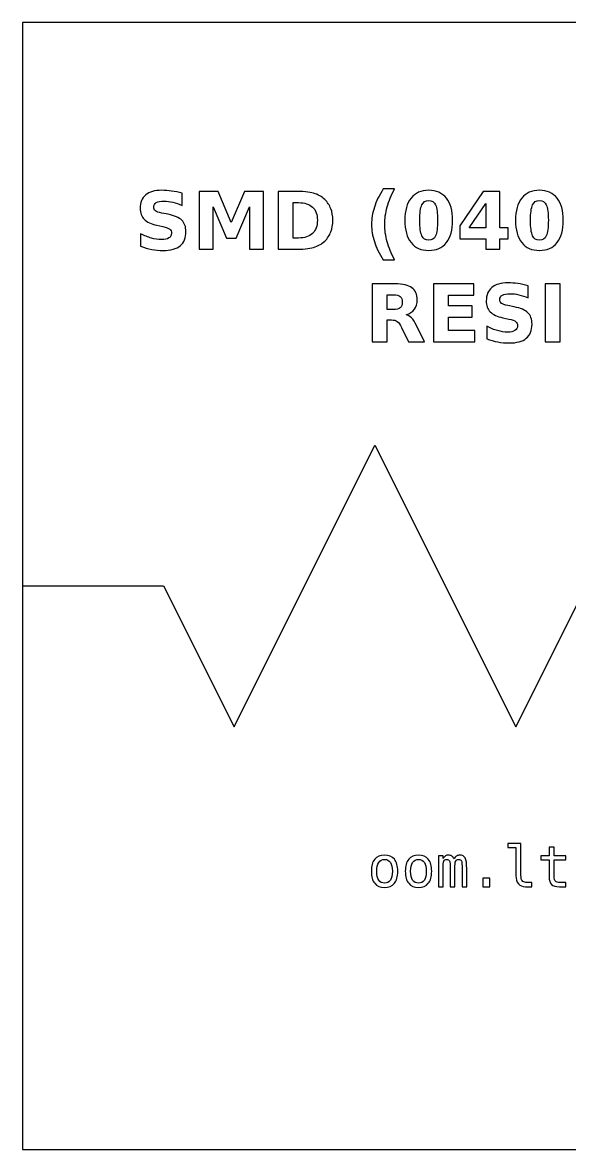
# Model space of a CAD drawing. Extents: x -115 to -95, y -158.5 to -138.5.
# Drawn here: x -115 to -105.3, y -158.5 to -138.5 of the extents above; entities that cross this region are included whole.
import ezdxf

# ---------------------------------------------------------------- set-up
doc = ezdxf.new("R2010")
doc.units = 0
doc.header["$MEASUREMENT"] = 0
doc.layers.add('LAYER_1', color=7, linetype='CONTINUOUS')

msp = doc.modelspace()

# ---------------------------------------------------------------- linework, layer by layer
at = {"layer": 'LAYER_1', "color": 7}
msp.add_lwpolyline([(-115, -158.5), (-95, -158.5), (-95, -138.5), (-115, -138.5), (-115, -158.5)], close=True, dxfattribs=at)
at = {"layer": 'LAYER_1'}
for points, knots in [([(-112.1704, -141.5284), (-112.1704, -141.5284), (-112.1704, -141.7459), (-112.1704, -141.7459), (-112.1704, -141.7459), (-112.2269, -141.7207), (-112.2821, -141.7017), (-112.3357, -141.6888), (-112.3357, -141.6888), (-112.3896, -141.6758), (-112.4404, -141.6695), (-112.4881, -141.6695), (-112.4881, -141.6695), (-112.5514, -141.6695), (-112.5984, -141.6782), (-112.6288, -141.6956), (-112.6288, -141.6956), (-112.6591, -141.7132), (-112.6742, -141.7403), (-112.6742, -141.777), (-112.6742, -141.777), (-112.6742, -141.8045), (-112.6641, -141.8261), (-112.6436, -141.8414), (-112.6436, -141.8414), (-112.6231, -141.8567), (-112.586, -141.8701), (-112.5321, -141.8811), (-112.5321, -141.8811), (-112.5321, -141.8811), (-112.4192, -141.9037), (-112.4192, -141.9037), (-112.4192, -141.9037), (-112.3047, -141.9268), (-112.2236, -141.9616), (-112.1754, -142.0086), (-112.1754, -142.0086), (-112.1271, -142.0554), (-112.1029, -142.122), (-112.1029, -142.2083), (-112.1029, -142.2083), (-112.1029, -142.3219), (-112.1365, -142.4063), (-112.2038, -142.4616), (-112.2038, -142.4616), (-112.2711, -142.5168), (-112.3738, -142.5446), (-112.5121, -142.5446), (-112.5121, -142.5446), (-112.5775, -142.5446), (-112.6429, -142.5385), (-112.7085, -142.526), (-112.7085, -142.526), (-112.7741, -142.5135), (-112.84, -142.4952), (-112.9056, -142.471), (-112.9056, -142.471), (-112.9056, -142.471), (-112.9056, -142.2471), (-112.9056, -142.2471), (-112.9056, -142.2471), (-112.84, -142.2819), (-112.7765, -142.3082), (-112.7151, -142.3259), (-112.7151, -142.3259), (-112.6537, -142.3435), (-112.5947, -142.3524), (-112.5378, -142.3524), (-112.5378, -142.3524), (-112.4799, -142.3524), (-112.4355, -142.3428), (-112.4047, -142.3235), (-112.4047, -142.3235), (-112.3738, -142.3042), (-112.3586, -142.2767), (-112.3586, -142.2407), (-112.3586, -142.2407), (-112.3586, -142.2087), (-112.3689, -142.1838), (-112.3898, -142.1664), (-112.3898, -142.1664), (-112.4108, -142.149), (-112.4524, -142.1333), (-112.515, -142.1196), (-112.515, -142.1196), (-112.515, -142.1196), (-112.6177, -142.0968), (-112.6177, -142.0968), (-112.6177, -142.0968), (-112.7205, -142.0747), (-112.7958, -142.0397), (-112.8433, -141.9914), (-112.8433, -141.9914), (-112.8908, -141.9432), (-112.9145, -141.8781), (-112.9145, -141.7965), (-112.9145, -141.7965), (-112.9145, -141.6939), (-112.8814, -141.6151), (-112.8153, -141.5601), (-112.8153, -141.5601), (-112.7492, -141.5048), (-112.6542, -141.4773), (-112.53, -141.4773), (-112.53, -141.4773), (-112.4736, -141.4773), (-112.4155, -141.4816), (-112.3557, -141.49), (-112.3557, -141.49), (-112.296, -141.4985), (-112.2342, -141.5112), (-112.1704, -141.5284)], [0, 0, 0, 0, 0.0357143, 0.0357143, 0.0357143, 0.0357143, 0.0714286, 0.0714286, 0.0714286, 0.0714286, 0.1071429, 0.1071429, 0.1071429, 0.1071429, 0.1428571, 0.1428571, 0.1428571, 0.1428571, 0.1785714, 0.1785714, 0.1785714, 0.1785714, 0.2142857, 0.2142857, 0.2142857, 0.2142857, 0.25, 0.25, 0.25, 0.25, 0.2857143, 0.2857143, 0.2857143, 0.2857143, 0.3214286, 0.3214286, 0.3214286, 0.3214286, 0.3571429, 0.3571429, 0.3571429, 0.3571429, 0.3928571, 0.3928571, 0.3928571, 0.3928571, 0.4285714, 0.4285714, 0.4285714, 0.4285714, 0.4642857, 0.4642857, 0.4642857, 0.4642857, 0.5, 0.5, 0.5, 0.5, 0.5357143, 0.5357143, 0.5357143, 0.5357143, 0.5714286, 0.5714286, 0.5714286, 0.5714286, 0.6071429, 0.6071429, 0.6071429, 0.6071429, 0.6428571, 0.6428571, 0.6428571, 0.6428571, 0.6785714, 0.6785714, 0.6785714, 0.6785714, 0.7142857, 0.7142857, 0.7142857, 0.7142857, 0.75, 0.75, 0.75, 0.75, 0.7857143, 0.7857143, 0.7857143, 0.7857143, 0.8214286, 0.8214286, 0.8214286, 0.8214286, 0.8571429, 0.8571429, 0.8571429, 0.8571429, 0.8928571, 0.8928571, 0.8928571, 0.8928571, 0.9285714, 0.9285714, 0.9285714, 0.9285714, 0.9642857, 0.9642857, 0.9642857, 0.9642857, 1, 1, 1, 1]), ([(-111.8701, -141.4959), (-111.8701, -141.4959), (-111.5326, -141.4959), (-111.5326, -141.4959), (-111.5326, -141.4959), (-111.5326, -141.4959), (-111.2981, -142.0465), (-111.2981, -142.0465), (-111.2981, -142.0465), (-111.2981, -142.0465), (-111.0625, -141.4959), (-111.0625, -141.4959), (-111.0625, -141.4959), (-111.0625, -141.4959), (-110.7257, -141.4959), (-110.7257, -141.4959), (-110.7257, -141.4959), (-110.7257, -141.4959), (-110.7257, -142.5246), (-110.7257, -142.5246), (-110.7257, -142.5246), (-110.7257, -142.5246), (-110.9764, -142.5246), (-110.9764, -142.5246), (-110.9764, -142.5246), (-110.9764, -142.5246), (-110.9764, -141.7722), (-110.9764, -141.7722), (-110.9764, -141.7722), (-110.9764, -141.7722), (-111.2135, -142.3268), (-111.2135, -142.3268), (-111.2135, -142.3268), (-111.2135, -142.3268), (-111.3816, -142.3268), (-111.3816, -142.3268), (-111.3816, -142.3268), (-111.3816, -142.3268), (-111.6187, -141.7722), (-111.6187, -141.7722), (-111.6187, -141.7722), (-111.6187, -141.7722), (-111.6187, -142.5246), (-111.6187, -142.5246), (-111.6187, -142.5246), (-111.6187, -142.5246), (-111.8701, -142.5246), (-111.8701, -142.5246), (-111.8701, -142.5246), (-111.8701, -142.5246), (-111.8701, -141.4959), (-111.8701, -141.4959)], [0, 0, 0, 0, 0.0769231, 0.0769231, 0.0769231, 0.0769231, 0.1538462, 0.1538462, 0.1538462, 0.1538462, 0.2307692, 0.2307692, 0.2307692, 0.2307692, 0.3076923, 0.3076923, 0.3076923, 0.3076923, 0.3846154, 0.3846154, 0.3846154, 0.3846154, 0.4615385, 0.4615385, 0.4615385, 0.4615385, 0.5384615, 0.5384615, 0.5384615, 0.5384615, 0.6153846, 0.6153846, 0.6153846, 0.6153846, 0.6923077, 0.6923077, 0.6923077, 0.6923077, 0.7692308, 0.7692308, 0.7692308, 0.7692308, 0.8461538, 0.8461538, 0.8461538, 0.8461538, 0.9230769, 0.9230769, 0.9230769, 0.9230769, 1, 1, 1, 1]), ([(-110.4658, -141.4959), (-110.4658, -141.4959), (-110.1859, -141.4959), (-110.1859, -141.4959), (-110.1859, -141.4959), (-110.0298, -141.4959), (-109.9136, -141.507), (-109.8372, -141.5293), (-109.8372, -141.5293), (-109.7607, -141.5516), (-109.6951, -141.5893), (-109.6403, -141.6427), (-109.6403, -141.6427), (-109.5921, -141.689), (-109.5564, -141.7426), (-109.5328, -141.8033), (-109.5328, -141.8033), (-109.5096, -141.8637), (-109.4978, -141.9324), (-109.4978, -142.0093), (-109.4978, -142.0093), (-109.4978, -142.0869), (-109.5096, -142.1561), (-109.5328, -142.217), (-109.5328, -142.217), (-109.5564, -142.2779), (-109.5921, -142.3315), (-109.6403, -142.3778), (-109.6403, -142.3778), (-109.6956, -142.4312), (-109.7617, -142.4689), (-109.8388, -142.4912), (-109.8388, -142.4912), (-109.916, -142.5135), (-110.0317, -142.5246), (-110.1859, -142.5246), (-110.1859, -142.5246), (-110.1859, -142.5246), (-110.4658, -142.5246), (-110.4658, -142.5246), (-110.4658, -142.5246), (-110.4658, -142.5246), (-110.4658, -141.4959), (-110.4658, -141.4959)], [0, 0, 0, 0, 0.0909091, 0.0909091, 0.0909091, 0.0909091, 0.1818182, 0.1818182, 0.1818182, 0.1818182, 0.2727273, 0.2727273, 0.2727273, 0.2727273, 0.3636364, 0.3636364, 0.3636364, 0.3636364, 0.4545455, 0.4545455, 0.4545455, 0.4545455, 0.5454545, 0.5454545, 0.5454545, 0.5454545, 0.6363636, 0.6363636, 0.6363636, 0.6363636, 0.7272727, 0.7272727, 0.7272727, 0.7272727, 0.8181818, 0.8181818, 0.8181818, 0.8181818, 0.9090909, 0.9090909, 0.9090909, 0.9090909, 1, 1, 1, 1]), ([(-108.4009, -142.7106), (-108.4009, -142.7106), (-108.6055, -142.7106), (-108.6055, -142.7106), (-108.6055, -142.7106), (-108.6758, -142.5973), (-108.7278, -142.4893), (-108.7612, -142.387), (-108.7612, -142.387), (-108.7948, -142.2849), (-108.8115, -142.1836), (-108.8115, -142.0829), (-108.8115, -142.0829), (-108.8115, -141.9823), (-108.7946, -141.8804), (-108.761, -141.7774), (-108.761, -141.7774), (-108.7271, -141.6742), (-108.6754, -141.5665), (-108.6055, -141.4538), (-108.6055, -141.4538), (-108.6055, -141.4538), (-108.4009, -141.4538), (-108.4009, -141.4538), (-108.4009, -141.4538), (-108.4597, -141.5627), (-108.5037, -141.6692), (-108.5331, -141.7732), (-108.5331, -141.7732), (-108.5625, -141.8771), (-108.5773, -141.9799), (-108.5773, -142.0815), (-108.5773, -142.0815), (-108.5773, -142.1831), (-108.5627, -142.2859), (-108.5336, -142.3903), (-108.5336, -142.3903), (-108.5044, -142.4945), (-108.4602, -142.6013), (-108.4009, -142.7106)], [0, 0, 0, 0, 0.1, 0.1, 0.1, 0.1, 0.2, 0.2, 0.2, 0.2, 0.3, 0.3, 0.3, 0.3, 0.4, 0.4, 0.4, 0.4, 0.5, 0.5, 0.5, 0.5, 0.6, 0.6, 0.6, 0.6, 0.7, 0.7, 0.7, 0.7, 0.8, 0.8, 0.8, 0.8, 0.9, 0.9, 0.9, 0.9, 1, 1, 1, 1]), ([(-107.3736, -142.0112), (-107.3736, -142.1817), (-107.4103, -142.3132), (-107.4839, -142.4058), (-107.4839, -142.4058), (-107.5573, -142.4983), (-107.6617, -142.5446), (-107.7967, -142.5446), (-107.7967, -142.5446), (-107.9322, -142.5446), (-108.0368, -142.4983), (-108.1102, -142.4058), (-108.1102, -142.4058), (-108.1838, -142.3132), (-108.2205, -142.1817), (-108.2205, -142.0112), (-108.2205, -142.0112), (-108.2205, -141.8405), (-108.1838, -141.7087), (-108.1102, -141.6161), (-108.1102, -141.6161), (-108.0368, -141.5237), (-107.9322, -141.4773), (-107.7967, -141.4773), (-107.7967, -141.4773), (-107.6617, -141.4773), (-107.5573, -141.5237), (-107.4839, -141.6161), (-107.4839, -141.6161), (-107.4103, -141.7087), (-107.3736, -141.8405), (-107.3736, -142.0112)], [0, 0, 0, 0, 0.125, 0.125, 0.125, 0.125, 0.25, 0.25, 0.25, 0.25, 0.375, 0.375, 0.375, 0.375, 0.5, 0.5, 0.5, 0.5, 0.625, 0.625, 0.625, 0.625, 0.75, 0.75, 0.75, 0.75, 0.875, 0.875, 0.875, 0.875, 1, 1, 1, 1]), ([(-106.8306, -141.4959), (-106.8306, -141.4959), (-106.5356, -141.4959), (-106.5356, -141.4959), (-106.5356, -141.4959), (-106.5356, -141.4959), (-106.5356, -142.145), (-106.5356, -142.145), (-106.5356, -142.145), (-106.5356, -142.145), (-106.3889, -142.145), (-106.3889, -142.145), (-106.3889, -142.145), (-106.3889, -142.145), (-106.3889, -142.3372), (-106.3889, -142.3372), (-106.3889, -142.3372), (-106.3889, -142.3372), (-106.5356, -142.3372), (-106.5356, -142.3372), (-106.5356, -142.3372), (-106.5356, -142.3372), (-106.5356, -142.5246), (-106.5356, -142.5246), (-106.5356, -142.5246), (-106.5356, -142.5246), (-106.7863, -142.5246), (-106.7863, -142.5246), (-106.7863, -142.5246), (-106.7863, -142.5246), (-106.7863, -142.3372), (-106.7863, -142.3372), (-106.7863, -142.3372), (-106.7863, -142.3372), (-107.2426, -142.3372), (-107.2426, -142.3372), (-107.2426, -142.3372), (-107.2426, -142.3372), (-107.2426, -142.1097), (-107.2426, -142.1097), (-107.2426, -142.1097), (-107.2426, -142.1097), (-106.8306, -141.4959), (-106.8306, -141.4959)], [0, 0, 0, 0, 0.0909091, 0.0909091, 0.0909091, 0.0909091, 0.1818182, 0.1818182, 0.1818182, 0.1818182, 0.2727273, 0.2727273, 0.2727273, 0.2727273, 0.3636364, 0.3636364, 0.3636364, 0.3636364, 0.4545455, 0.4545455, 0.4545455, 0.4545455, 0.5454545, 0.5454545, 0.5454545, 0.5454545, 0.6363636, 0.6363636, 0.6363636, 0.6363636, 0.7272727, 0.7272727, 0.7272727, 0.7272727, 0.8181818, 0.8181818, 0.8181818, 0.8181818, 0.9090909, 0.9090909, 0.9090909, 0.9090909, 1, 1, 1, 1]), ([(-105.4098, -142.0112), (-105.4098, -142.1817), (-105.4465, -142.3132), (-105.5201, -142.4058), (-105.5201, -142.4058), (-105.5935, -142.4983), (-105.6979, -142.5446), (-105.8329, -142.5446), (-105.8329, -142.5446), (-105.9684, -142.5446), (-106.073, -142.4983), (-106.1464, -142.4058), (-106.1464, -142.4058), (-106.22, -142.3132), (-106.2567, -142.1817), (-106.2567, -142.0112), (-106.2567, -142.0112), (-106.2567, -141.8405), (-106.22, -141.7087), (-106.1464, -141.6161), (-106.1464, -141.6161), (-106.073, -141.5237), (-105.9684, -141.4773), (-105.8329, -141.4773), (-105.8329, -141.4773), (-105.6979, -141.4773), (-105.5935, -141.5237), (-105.5201, -141.6161), (-105.5201, -141.6161), (-105.4465, -141.7087), (-105.4098, -141.8405), (-105.4098, -142.0112)], [0, 0, 0, 0, 0.125, 0.125, 0.125, 0.125, 0.25, 0.25, 0.25, 0.25, 0.375, 0.375, 0.375, 0.375, 0.5, 0.5, 0.5, 0.5, 0.625, 0.625, 0.625, 0.625, 0.75, 0.75, 0.75, 0.75, 0.875, 0.875, 0.875, 0.875, 1, 1, 1, 1]), ([(-110.2005, -141.6965), (-110.2005, -141.6965), (-110.2005, -142.324), (-110.2005, -142.324), (-110.2005, -142.324), (-110.2005, -142.324), (-110.1055, -142.324), (-110.1055, -142.324), (-110.1055, -142.324), (-109.9971, -142.324), (-109.9143, -142.2972), (-109.8572, -142.2433), (-109.8572, -142.2433), (-109.8, -142.1897), (-109.7713, -142.1116), (-109.7713, -142.0093), (-109.7713, -142.0093), (-109.7713, -141.9072), (-109.7998, -141.8296), (-109.8567, -141.7765), (-109.8567, -141.7765), (-109.9136, -141.7231), (-109.9966, -141.6965), (-110.1055, -141.6965), (-110.1055, -141.6965), (-110.1055, -141.6965), (-110.2005, -141.6965), (-110.2005, -141.6965)], [0, 0, 0, 0, 0.1428571, 0.1428571, 0.1428571, 0.1428571, 0.2857143, 0.2857143, 0.2857143, 0.2857143, 0.4285714, 0.4285714, 0.4285714, 0.4285714, 0.5714286, 0.5714286, 0.5714286, 0.5714286, 0.7142857, 0.7142857, 0.7142857, 0.7142857, 0.8571429, 0.8571429, 0.8571429, 0.8571429, 1, 1, 1, 1]), ([(-107.6389, -142.0093), (-107.6389, -141.8807), (-107.6509, -141.7901), (-107.6751, -141.7374), (-107.6751, -141.7374), (-107.6991, -141.685), (-107.7398, -141.6587), (-107.7967, -141.6587), (-107.7967, -141.6587), (-107.8536, -141.6587), (-107.8943, -141.685), (-107.9188, -141.7374), (-107.9188, -141.7374), (-107.943, -141.7901), (-107.9552, -141.8807), (-107.9552, -142.0093), (-107.9552, -142.0093), (-107.9552, -142.1391), (-107.943, -142.2309), (-107.9188, -142.284), (-107.9188, -142.284), (-107.8943, -142.3374), (-107.8536, -142.364), (-107.7967, -142.364), (-107.7967, -142.364), (-107.7403, -142.364), (-107.6998, -142.3374), (-107.6753, -142.284), (-107.6753, -142.284), (-107.6511, -142.2309), (-107.6389, -142.1391), (-107.6389, -142.0093)], [0, 0, 0, 0, 0.125, 0.125, 0.125, 0.125, 0.25, 0.25, 0.25, 0.25, 0.375, 0.375, 0.375, 0.375, 0.5, 0.5, 0.5, 0.5, 0.625, 0.625, 0.625, 0.625, 0.75, 0.75, 0.75, 0.75, 0.875, 0.875, 0.875, 0.875, 1, 1, 1, 1]), ([(-106.7863, -141.7144), (-106.7863, -141.7144), (-107.0773, -142.145), (-107.0773, -142.145), (-107.0773, -142.145), (-107.0773, -142.145), (-106.7863, -142.145), (-106.7863, -142.145), (-106.7863, -142.145), (-106.7863, -142.145), (-106.7863, -141.7144), (-106.7863, -141.7144)], [0, 0, 0, 0, 0.3333333, 0.3333333, 0.3333333, 0.3333333, 0.6666667, 0.6666667, 0.6666667, 0.6666667, 1, 1, 1, 1]), ([(-105.6751, -142.0093), (-105.6751, -141.8807), (-105.6871, -141.7901), (-105.7113, -141.7374), (-105.7113, -141.7374), (-105.7353, -141.685), (-105.776, -141.6587), (-105.8329, -141.6587), (-105.8329, -141.6587), (-105.8898, -141.6587), (-105.9305, -141.685), (-105.955, -141.7374), (-105.955, -141.7374), (-105.9792, -141.7901), (-105.9914, -141.8807), (-105.9914, -142.0093), (-105.9914, -142.0093), (-105.9914, -142.1391), (-105.9792, -142.2309), (-105.955, -142.284), (-105.955, -142.284), (-105.9305, -142.3374), (-105.8898, -142.364), (-105.8329, -142.364), (-105.8329, -142.364), (-105.7765, -142.364), (-105.736, -142.3374), (-105.7115, -142.284), (-105.7115, -142.284), (-105.6873, -142.2309), (-105.6751, -142.1391), (-105.6751, -142.0093)], [0, 0, 0, 0, 0.125, 0.125, 0.125, 0.125, 0.25, 0.25, 0.25, 0.25, 0.375, 0.375, 0.375, 0.375, 0.5, 0.5, 0.5, 0.5, 0.625, 0.625, 0.625, 0.625, 0.75, 0.75, 0.75, 0.75, 0.875, 0.875, 0.875, 0.875, 1, 1, 1, 1]), ([(-108.5334, -143.7779), (-108.5334, -143.7779), (-108.5334, -144.1671), (-108.5334, -144.1671), (-108.5334, -144.1671), (-108.5334, -144.1671), (-108.7987, -144.1671), (-108.7987, -144.1671), (-108.7987, -144.1671), (-108.7987, -144.1671), (-108.7987, -143.1384), (-108.7987, -143.1384), (-108.7987, -143.1384), (-108.7987, -143.1384), (-108.3935, -143.1384), (-108.3935, -143.1384), (-108.3935, -143.1384), (-108.258, -143.1384), (-108.1585, -143.1612), (-108.0955, -143.2066), (-108.0955, -143.2066), (-108.0323, -143.252), (-108.0007, -143.324), (-108.0007, -143.4223), (-108.0007, -143.4223), (-108.0007, -143.4902), (-108.0172, -143.5462), (-108.0499, -143.5897), (-108.0499, -143.5897), (-108.0828, -143.6335), (-108.1324, -143.6657), (-108.1985, -143.6862), (-108.1985, -143.6862), (-108.1623, -143.6946), (-108.1296, -143.7132), (-108.1009, -143.7424), (-108.1009, -143.7424), (-108.0722, -143.7715), (-108.0433, -143.8157), (-108.0139, -143.875), (-108.0139, -143.875), (-108.0139, -143.875), (-107.8697, -144.1671), (-107.8697, -144.1671), (-107.8697, -144.1671), (-107.8697, -144.1671), (-108.1524, -144.1671), (-108.1524, -144.1671), (-108.1524, -144.1671), (-108.1524, -144.1671), (-108.2778, -143.9115), (-108.2778, -143.9115), (-108.2778, -143.9115), (-108.3029, -143.8602), (-108.3286, -143.8249), (-108.3547, -143.8061), (-108.3547, -143.8061), (-108.3806, -143.7873), (-108.4151, -143.7779), (-108.4584, -143.7779), (-108.4584, -143.7779), (-108.4584, -143.7779), (-108.5334, -143.7779), (-108.5334, -143.7779)], [0, 0, 0, 0, 0.0625, 0.0625, 0.0625, 0.0625, 0.125, 0.125, 0.125, 0.125, 0.1875, 0.1875, 0.1875, 0.1875, 0.25, 0.25, 0.25, 0.25, 0.3125, 0.3125, 0.3125, 0.3125, 0.375, 0.375, 0.375, 0.375, 0.4375, 0.4375, 0.4375, 0.4375, 0.5, 0.5, 0.5, 0.5, 0.5625, 0.5625, 0.5625, 0.5625, 0.625, 0.625, 0.625, 0.625, 0.6875, 0.6875, 0.6875, 0.6875, 0.75, 0.75, 0.75, 0.75, 0.8125, 0.8125, 0.8125, 0.8125, 0.875, 0.875, 0.875, 0.875, 0.9375, 0.9375, 0.9375, 0.9375, 1, 1, 1, 1]), ([(-107.7122, -143.1384), (-107.7122, -143.1384), (-106.9963, -143.1384), (-106.9963, -143.1384), (-106.9963, -143.1384), (-106.9963, -143.1384), (-106.9963, -143.339), (-106.9963, -143.339), (-106.9963, -143.339), (-106.9963, -143.339), (-107.4469, -143.339), (-107.4469, -143.339), (-107.4469, -143.339), (-107.4469, -143.339), (-107.4469, -143.5305), (-107.4469, -143.5305), (-107.4469, -143.5305), (-107.4469, -143.5305), (-107.0234, -143.5305), (-107.0234, -143.5305), (-107.0234, -143.5305), (-107.0234, -143.5305), (-107.0234, -143.7311), (-107.0234, -143.7311), (-107.0234, -143.7311), (-107.0234, -143.7311), (-107.4469, -143.7311), (-107.4469, -143.7311), (-107.4469, -143.7311), (-107.4469, -143.7311), (-107.4469, -143.9665), (-107.4469, -143.9665), (-107.4469, -143.9665), (-107.4469, -143.9665), (-106.9813, -143.9665), (-106.9813, -143.9665), (-106.9813, -143.9665), (-106.9813, -143.9665), (-106.9813, -144.1671), (-106.9813, -144.1671), (-106.9813, -144.1671), (-106.9813, -144.1671), (-107.7122, -144.1671), (-107.7122, -144.1671), (-107.7122, -144.1671), (-107.7122, -144.1671), (-107.7122, -143.1384), (-107.7122, -143.1384)], [0, 0, 0, 0, 0.0833333, 0.0833333, 0.0833333, 0.0833333, 0.1666667, 0.1666667, 0.1666667, 0.1666667, 0.25, 0.25, 0.25, 0.25, 0.3333333, 0.3333333, 0.3333333, 0.3333333, 0.4166667, 0.4166667, 0.4166667, 0.4166667, 0.5, 0.5, 0.5, 0.5, 0.5833333, 0.5833333, 0.5833333, 0.5833333, 0.6666667, 0.6666667, 0.6666667, 0.6666667, 0.75, 0.75, 0.75, 0.75, 0.8333333, 0.8333333, 0.8333333, 0.8333333, 0.9166667, 0.9166667, 0.9166667, 0.9166667, 1, 1, 1, 1]), ([(-106.0323, -143.1709), (-106.0323, -143.1709), (-106.0323, -143.3884), (-106.0323, -143.3884), (-106.0323, -143.3884), (-106.0888, -143.3632), (-106.144, -143.3442), (-106.1976, -143.3313), (-106.1976, -143.3313), (-106.2515, -143.3183), (-106.3023, -143.312), (-106.35, -143.312), (-106.35, -143.312), (-106.4133, -143.312), (-106.4603, -143.3207), (-106.4907, -143.3381), (-106.4907, -143.3381), (-106.521, -143.3557), (-106.5361, -143.3828), (-106.5361, -143.4195), (-106.5361, -143.4195), (-106.5361, -143.447), (-106.526, -143.4686), (-106.5055, -143.4839), (-106.5055, -143.4839), (-106.485, -143.4992), (-106.4479, -143.5126), (-106.394, -143.5236), (-106.394, -143.5236), (-106.394, -143.5236), (-106.2811, -143.5462), (-106.2811, -143.5462), (-106.2811, -143.5462), (-106.1666, -143.5693), (-106.0855, -143.6041), (-106.0373, -143.6511), (-106.0373, -143.6511), (-105.989, -143.6979), (-105.9648, -143.7645), (-105.9648, -143.8508), (-105.9648, -143.8508), (-105.9648, -143.9644), (-105.9984, -144.0488), (-106.0657, -144.1041), (-106.0657, -144.1041), (-106.133, -144.1593), (-106.2357, -144.1871), (-106.374, -144.1871), (-106.374, -144.1871), (-106.4394, -144.1871), (-106.5048, -144.181), (-106.5704, -144.1685), (-106.5704, -144.1685), (-106.636, -144.156), (-106.7019, -144.1377), (-106.7675, -144.1135), (-106.7675, -144.1135), (-106.7675, -144.1135), (-106.7675, -143.8896), (-106.7675, -143.8896), (-106.7675, -143.8896), (-106.7019, -143.9244), (-106.6384, -143.9507), (-106.577, -143.9684), (-106.577, -143.9684), (-106.5156, -143.986), (-106.4566, -143.9949), (-106.3997, -143.9949), (-106.3997, -143.9949), (-106.3418, -143.9949), (-106.2974, -143.9853), (-106.2666, -143.966), (-106.2666, -143.966), (-106.2357, -143.9467), (-106.2205, -143.9192), (-106.2205, -143.8832), (-106.2205, -143.8832), (-106.2205, -143.8512), (-106.2308, -143.8263), (-106.2517, -143.8089), (-106.2517, -143.8089), (-106.2727, -143.7915), (-106.3143, -143.7758), (-106.3769, -143.7621), (-106.3769, -143.7621), (-106.3769, -143.7621), (-106.4796, -143.7393), (-106.4796, -143.7393), (-106.4796, -143.7393), (-106.5824, -143.7172), (-106.6577, -143.6822), (-106.7052, -143.6339), (-106.7052, -143.6339), (-106.7527, -143.5857), (-106.7764, -143.5206), (-106.7764, -143.439), (-106.7764, -143.439), (-106.7764, -143.3364), (-106.7433, -143.2576), (-106.6772, -143.2026), (-106.6772, -143.2026), (-106.6111, -143.1473), (-106.5161, -143.1198), (-106.3919, -143.1198), (-106.3919, -143.1198), (-106.3355, -143.1198), (-106.2774, -143.1241), (-106.2176, -143.1325), (-106.2176, -143.1325), (-106.1579, -143.141), (-106.0961, -143.1537), (-106.0323, -143.1709)], [0, 0, 0, 0, 0.0357143, 0.0357143, 0.0357143, 0.0357143, 0.0714286, 0.0714286, 0.0714286, 0.0714286, 0.1071429, 0.1071429, 0.1071429, 0.1071429, 0.1428571, 0.1428571, 0.1428571, 0.1428571, 0.1785714, 0.1785714, 0.1785714, 0.1785714, 0.2142857, 0.2142857, 0.2142857, 0.2142857, 0.25, 0.25, 0.25, 0.25, 0.2857143, 0.2857143, 0.2857143, 0.2857143, 0.3214286, 0.3214286, 0.3214286, 0.3214286, 0.3571429, 0.3571429, 0.3571429, 0.3571429, 0.3928571, 0.3928571, 0.3928571, 0.3928571, 0.4285714, 0.4285714, 0.4285714, 0.4285714, 0.4642857, 0.4642857, 0.4642857, 0.4642857, 0.5, 0.5, 0.5, 0.5, 0.5357143, 0.5357143, 0.5357143, 0.5357143, 0.5714286, 0.5714286, 0.5714286, 0.5714286, 0.6071429, 0.6071429, 0.6071429, 0.6071429, 0.6428571, 0.6428571, 0.6428571, 0.6428571, 0.6785714, 0.6785714, 0.6785714, 0.6785714, 0.7142857, 0.7142857, 0.7142857, 0.7142857, 0.75, 0.75, 0.75, 0.75, 0.7857143, 0.7857143, 0.7857143, 0.7857143, 0.8214286, 0.8214286, 0.8214286, 0.8214286, 0.8571429, 0.8571429, 0.8571429, 0.8571429, 0.8928571, 0.8928571, 0.8928571, 0.8928571, 0.9285714, 0.9285714, 0.9285714, 0.9285714, 0.9642857, 0.9642857, 0.9642857, 0.9642857, 1, 1, 1, 1]), ([(-105.732, -143.1384), (-105.732, -143.1384), (-105.4667, -143.1384), (-105.4667, -143.1384), (-105.4667, -143.1384), (-105.4667, -143.1384), (-105.4667, -144.1671), (-105.4667, -144.1671), (-105.4667, -144.1671), (-105.4667, -144.1671), (-105.732, -144.1671), (-105.732, -144.1671), (-105.732, -144.1671), (-105.732, -144.1671), (-105.732, -143.1384), (-105.732, -143.1384)], [0, 0, 0, 0, 0.25, 0.25, 0.25, 0.25, 0.5, 0.5, 0.5, 0.5, 0.75, 0.75, 0.75, 0.75, 1, 1, 1, 1]), ([(-108.4217, -143.5947), (-108.3662, -143.5947), (-108.3262, -143.5843), (-108.3022, -143.5636), (-108.3022, -143.5636), (-108.278, -143.5429), (-108.266, -143.5088), (-108.266, -143.4615), (-108.266, -143.4615), (-108.266, -143.4147), (-108.278, -143.3811), (-108.3022, -143.3609), (-108.3022, -143.3609), (-108.3262, -143.3407), (-108.3662, -143.3306), (-108.4217, -143.3306), (-108.4217, -143.3306), (-108.4217, -143.3306), (-108.5334, -143.3306), (-108.5334, -143.3306), (-108.5334, -143.3306), (-108.5334, -143.3306), (-108.5334, -143.5947), (-108.5334, -143.5947), (-108.5334, -143.5947), (-108.5334, -143.5947), (-108.4217, -143.5947), (-108.4217, -143.5947)], [0, 0, 0, 0, 0.1428571, 0.1428571, 0.1428571, 0.1428571, 0.2857143, 0.2857143, 0.2857143, 0.2857143, 0.4285714, 0.4285714, 0.4285714, 0.4285714, 0.5714286, 0.5714286, 0.5714286, 0.5714286, 0.7142857, 0.7142857, 0.7142857, 0.7142857, 0.8571429, 0.8571429, 0.8571429, 0.8571429, 1, 1, 1, 1]), ([(-112.5, -148.5), (-112.5, -148.5), (-111.25, -151), (-111.25, -151), (-111.25, -151), (-111.25, -151), (-108.75, -146), (-108.75, -146), (-108.75, -146), (-108.75, -146), (-106.25, -151), (-106.25, -151), (-106.25, -151), (-106.25, -151), (-103.75, -146), (-103.75, -146), (-103.75, -146), (-103.75, -146), (-101.2501, -151), (-101.2501, -151), (-101.2501, -151), (-101.2501, -151), (-98.7501, -146), (-98.7501, -146), (-98.7501, -146), (-98.7501, -146), (-97.5001, -148.5), (-97.5001, -148.5)], [0, 0, 0, 0, 0.1428571, 0.1428571, 0.1428571, 0.1428571, 0.2857143, 0.2857143, 0.2857143, 0.2857143, 0.4285714, 0.4285714, 0.4285714, 0.4285714, 0.5714286, 0.5714286, 0.5714286, 0.5714286, 0.7142857, 0.7142857, 0.7142857, 0.7142857, 0.8571429, 0.8571429, 0.8571429, 0.8571429, 1, 1, 1, 1]), ([(-106.1608, -153.638), (-106.1608, -153.6784), (-106.1534, -153.7087), (-106.1386, -153.7292), (-106.1386, -153.7292), (-106.1238, -153.7497), (-106.1019, -153.76), (-106.0729, -153.76), (-106.0729, -153.76), (-106.0729, -153.76), (-105.9679, -153.76), (-105.9679, -153.76), (-105.9679, -153.76), (-105.9679, -153.76), (-105.9679, -153.8362), (-105.9679, -153.8362), (-105.9679, -153.8362), (-105.9679, -153.8362), (-106.0816, -153.8362), (-106.0816, -153.8362), (-106.0816, -153.8362), (-106.1354, -153.8362), (-106.1769, -153.8189), (-106.2064, -153.7844), (-106.2064, -153.7844), (-106.2359, -153.7499), (-106.2506, -153.701), (-106.2506, -153.638), (-106.2506, -153.638), (-106.2506, -153.638), (-106.2506, -153.1413), (-106.2506, -153.1413), (-106.2506, -153.1413), (-106.2506, -153.1413), (-106.3946, -153.1413), (-106.3946, -153.1413), (-106.3946, -153.1413), (-106.3946, -153.1413), (-106.3946, -153.071), (-106.3946, -153.071), (-106.3946, -153.071), (-106.3946, -153.071), (-106.1608, -153.071), (-106.1608, -153.071), (-106.1608, -153.071), (-106.1608, -153.071), (-106.1608, -153.638), (-106.1608, -153.638)], [0, 0, 0, 0, 0.0833333, 0.0833333, 0.0833333, 0.0833333, 0.1666667, 0.1666667, 0.1666667, 0.1666667, 0.25, 0.25, 0.25, 0.25, 0.3333333, 0.3333333, 0.3333333, 0.3333333, 0.4166667, 0.4166667, 0.4166667, 0.4166667, 0.5, 0.5, 0.5, 0.5, 0.5833333, 0.5833333, 0.5833333, 0.5833333, 0.6666667, 0.6666667, 0.6666667, 0.6666667, 0.75, 0.75, 0.75, 0.75, 0.8333333, 0.8333333, 0.8333333, 0.8333333, 0.9166667, 0.9166667, 0.9166667, 0.9166667, 1, 1, 1, 1]), ([(-105.5708, -153.134), (-105.5708, -153.134), (-105.5708, -153.2893), (-105.5708, -153.2893), (-105.5708, -153.2893), (-105.5708, -153.2893), (-105.3666, -153.2893), (-105.3666, -153.2893), (-105.3666, -153.2893), (-105.3666, -153.2893), (-105.3666, -153.3592), (-105.3666, -153.3592), (-105.3666, -153.3592), (-105.3666, -153.3592), (-105.5708, -153.3592), (-105.5708, -153.3592), (-105.5708, -153.3592), (-105.5708, -153.3592), (-105.5708, -153.656), (-105.5708, -153.656), (-105.5708, -153.656), (-105.5708, -153.6964), (-105.5632, -153.7245), (-105.5478, -153.7404), (-105.5478, -153.7404), (-105.5325, -153.7564), (-105.5058, -153.7644), (-105.4678, -153.7644), (-105.4678, -153.7644), (-105.4678, -153.7644), (-105.3666, -153.7644), (-105.3666, -153.7644), (-105.3666, -153.7644), (-105.3666, -153.7644), (-105.3666, -153.8362), (-105.3666, -153.8362), (-105.3666, -153.8362), (-105.3666, -153.8362), (-105.4765, -153.8362), (-105.4765, -153.8362), (-105.4765, -153.8362), (-105.544, -153.8362), (-105.5915, -153.8227), (-105.6192, -153.7957), (-105.6192, -153.7957), (-105.6468, -153.7687), (-105.6607, -153.722), (-105.6607, -153.656), (-105.6607, -153.656), (-105.6607, -153.656), (-105.6607, -153.3592), (-105.6607, -153.3592), (-105.6607, -153.3592), (-105.6607, -153.3592), (-105.8067, -153.3592), (-105.8067, -153.3592), (-105.8067, -153.3592), (-105.8067, -153.3592), (-105.8067, -153.2893), (-105.8067, -153.2893), (-105.8067, -153.2893), (-105.8067, -153.2893), (-105.6607, -153.2893), (-105.6607, -153.2893), (-105.6607, -153.2893), (-105.6607, -153.2893), (-105.6607, -153.134), (-105.6607, -153.134), (-105.6607, -153.134), (-105.6607, -153.134), (-105.5708, -153.134), (-105.5708, -153.134)], [0, 0, 0, 0, 0.0555556, 0.0555556, 0.0555556, 0.0555556, 0.1111111, 0.1111111, 0.1111111, 0.1111111, 0.1666667, 0.1666667, 0.1666667, 0.1666667, 0.2222222, 0.2222222, 0.2222222, 0.2222222, 0.2777778, 0.2777778, 0.2777778, 0.2777778, 0.3333333, 0.3333333, 0.3333333, 0.3333333, 0.3888889, 0.3888889, 0.3888889, 0.3888889, 0.4444444, 0.4444444, 0.4444444, 0.4444444, 0.5, 0.5, 0.5, 0.5, 0.5555556, 0.5555556, 0.5555556, 0.5555556, 0.6111111, 0.6111111, 0.6111111, 0.6111111, 0.6666667, 0.6666667, 0.6666667, 0.6666667, 0.7222222, 0.7222222, 0.7222222, 0.7222222, 0.7777778, 0.7777778, 0.7777778, 0.7777778, 0.8333333, 0.8333333, 0.8333333, 0.8333333, 0.8888889, 0.8888889, 0.8888889, 0.8888889, 0.9444444, 0.9444444, 0.9444444, 0.9444444, 1, 1, 1, 1]), ([(-108.5803, -153.2761), (-108.5045, -153.2761), (-108.4465, -153.3006), (-108.4063, -153.3498), (-108.4063, -153.3498), (-108.3661, -153.399), (-108.346, -153.4702), (-108.346, -153.5632), (-108.346, -153.5632), (-108.346, -153.6567), (-108.366, -153.7279), (-108.406, -153.7769), (-108.406, -153.7769), (-108.4462, -153.8259), (-108.5042, -153.8504), (-108.5803, -153.8504), (-108.5803, -153.8504), (-108.6563, -153.8504), (-108.7142, -153.8259), (-108.7544, -153.7769), (-108.7544, -153.7769), (-108.7944, -153.7279), (-108.8144, -153.6567), (-108.8144, -153.5632), (-108.8144, -153.5632), (-108.8144, -153.4702), (-108.7944, -153.399), (-108.7544, -153.3498), (-108.7544, -153.3498), (-108.7142, -153.3006), (-108.6563, -153.2761), (-108.5803, -153.2761)], [0, 0, 0, 0, 0.125, 0.125, 0.125, 0.125, 0.25, 0.25, 0.25, 0.25, 0.375, 0.375, 0.375, 0.375, 0.5, 0.5, 0.5, 0.5, 0.625, 0.625, 0.625, 0.625, 0.75, 0.75, 0.75, 0.75, 0.875, 0.875, 0.875, 0.875, 1, 1, 1, 1]), ([(-108.5803, -153.3523), (-108.626, -153.3523), (-108.6605, -153.37), (-108.684, -153.4055), (-108.684, -153.4055), (-108.7075, -153.441), (-108.7192, -153.4937), (-108.7192, -153.5632), (-108.7192, -153.5632), (-108.7192, -153.6325), (-108.7075, -153.685), (-108.684, -153.7207), (-108.684, -153.7207), (-108.6605, -153.7564), (-108.626, -153.7742), (-108.5803, -153.7742), (-108.5803, -153.7742), (-108.5345, -153.7742), (-108.4998, -153.7564), (-108.4763, -153.7207), (-108.4763, -153.7207), (-108.4528, -153.685), (-108.4412, -153.6325), (-108.4412, -153.5632), (-108.4412, -153.5632), (-108.4412, -153.4937), (-108.4528, -153.441), (-108.4763, -153.4055), (-108.4763, -153.4055), (-108.4998, -153.37), (-108.5345, -153.3523), (-108.5803, -153.3523)], [0, 0, 0, 0, 0.125, 0.125, 0.125, 0.125, 0.25, 0.25, 0.25, 0.25, 0.375, 0.375, 0.375, 0.375, 0.5, 0.5, 0.5, 0.5, 0.625, 0.625, 0.625, 0.625, 0.75, 0.75, 0.75, 0.75, 0.875, 0.875, 0.875, 0.875, 1, 1, 1, 1]), ([(-107.9782, -153.2761), (-107.9024, -153.2761), (-107.8444, -153.3006), (-107.8042, -153.3498), (-107.8042, -153.3498), (-107.764, -153.399), (-107.7439, -153.4702), (-107.7439, -153.5632), (-107.7439, -153.5632), (-107.7439, -153.6567), (-107.7639, -153.7279), (-107.8039, -153.7769), (-107.8039, -153.7769), (-107.8441, -153.8259), (-107.9021, -153.8504), (-107.9782, -153.8504), (-107.9782, -153.8504), (-108.0542, -153.8504), (-108.1121, -153.8259), (-108.1523, -153.7769), (-108.1523, -153.7769), (-108.1923, -153.7279), (-108.2123, -153.6567), (-108.2123, -153.5632), (-108.2123, -153.5632), (-108.2123, -153.4702), (-108.1923, -153.399), (-108.1523, -153.3498), (-108.1523, -153.3498), (-108.1121, -153.3006), (-108.0542, -153.2761), (-107.9782, -153.2761)], [0, 0, 0, 0, 0.125, 0.125, 0.125, 0.125, 0.25, 0.25, 0.25, 0.25, 0.375, 0.375, 0.375, 0.375, 0.5, 0.5, 0.5, 0.5, 0.625, 0.625, 0.625, 0.625, 0.75, 0.75, 0.75, 0.75, 0.875, 0.875, 0.875, 0.875, 1, 1, 1, 1]), ([(-107.9782, -153.3523), (-108.0239, -153.3523), (-108.0584, -153.37), (-108.0819, -153.4055), (-108.0819, -153.4055), (-108.1054, -153.441), (-108.1171, -153.4937), (-108.1171, -153.5632), (-108.1171, -153.5632), (-108.1171, -153.6325), (-108.1054, -153.685), (-108.0819, -153.7207), (-108.0819, -153.7207), (-108.0584, -153.7564), (-108.0239, -153.7742), (-107.9782, -153.7742), (-107.9782, -153.7742), (-107.9324, -153.7742), (-107.8977, -153.7564), (-107.8742, -153.7207), (-107.8742, -153.7207), (-107.8507, -153.685), (-107.8391, -153.6325), (-107.8391, -153.5632), (-107.8391, -153.5632), (-107.8391, -153.4937), (-107.8507, -153.441), (-107.8742, -153.4055), (-107.8742, -153.4055), (-107.8977, -153.37), (-107.9324, -153.3523), (-107.9782, -153.3523)], [0, 0, 0, 0, 0.125, 0.125, 0.125, 0.125, 0.25, 0.25, 0.25, 0.25, 0.375, 0.375, 0.375, 0.375, 0.5, 0.5, 0.5, 0.5, 0.625, 0.625, 0.625, 0.625, 0.75, 0.75, 0.75, 0.75, 0.875, 0.875, 0.875, 0.875, 1, 1, 1, 1]), ([(-107.347, -153.345), (-107.336, -153.3215), (-107.3218, -153.3041), (-107.3046, -153.293), (-107.3046, -153.293), (-107.2876, -153.2818), (-107.267, -153.2761), (-107.243, -153.2761), (-107.243, -153.2761), (-107.199, -153.2761), (-107.1679, -153.2931), (-107.1499, -153.3271), (-107.1499, -153.3271), (-107.1318, -153.3612), (-107.1228, -153.4252), (-107.1228, -153.5193), (-107.1228, -153.5193), (-107.1228, -153.5193), (-107.1228, -153.8362), (-107.1228, -153.8362), (-107.1228, -153.8362), (-107.1228, -153.8362), (-107.2048, -153.8362), (-107.2048, -153.8362), (-107.2048, -153.8362), (-107.2048, -153.8362), (-107.2048, -153.5232), (-107.2048, -153.5232), (-107.2048, -153.5232), (-107.2048, -153.446), (-107.2091, -153.3982), (-107.2178, -153.3793), (-107.2178, -153.3793), (-107.2263, -153.3607), (-107.2421, -153.3513), (-107.265, -153.3513), (-107.265, -153.3513), (-107.291, -153.3513), (-107.3088, -153.3613), (-107.3185, -153.3813), (-107.3185, -153.3813), (-107.328, -153.4013), (-107.3328, -153.4487), (-107.3328, -153.5232), (-107.3328, -153.5232), (-107.3328, -153.5232), (-107.3328, -153.8362), (-107.3328, -153.8362), (-107.3328, -153.8362), (-107.3328, -153.8362), (-107.4148, -153.8362), (-107.4148, -153.8362), (-107.4148, -153.8362), (-107.4148, -153.8362), (-107.4148, -153.5232), (-107.4148, -153.5232), (-107.4148, -153.5232), (-107.4148, -153.445), (-107.4195, -153.3968), (-107.4288, -153.3787), (-107.4288, -153.3787), (-107.438, -153.3605), (-107.4546, -153.3513), (-107.4788, -153.3513), (-107.4788, -153.3513), (-107.5026, -153.3513), (-107.5192, -153.3613), (-107.5283, -153.3813), (-107.5283, -153.3813), (-107.5377, -153.4013), (-107.5423, -153.4487), (-107.5423, -153.5232), (-107.5423, -153.5232), (-107.5423, -153.5232), (-107.5423, -153.8362), (-107.5423, -153.8362), (-107.5423, -153.8362), (-107.5423, -153.8362), (-107.6238, -153.8362), (-107.6238, -153.8362), (-107.6238, -153.8362), (-107.6238, -153.8362), (-107.6238, -153.2893), (-107.6238, -153.2893), (-107.6238, -153.2893), (-107.6238, -153.2893), (-107.5423, -153.2893), (-107.5423, -153.2893), (-107.5423, -153.2893), (-107.5423, -153.2893), (-107.5423, -153.3361), (-107.5423, -153.3361), (-107.5423, -153.3361), (-107.5317, -153.3166), (-107.5182, -153.3018), (-107.502, -153.2915), (-107.502, -153.2915), (-107.486, -153.2813), (-107.4676, -153.2761), (-107.4471, -153.2761), (-107.4471, -153.2761), (-107.4223, -153.2761), (-107.4018, -153.2818), (-107.3853, -153.2931), (-107.3853, -153.2931), (-107.3688, -153.3046), (-107.3561, -153.3218), (-107.347, -153.345)], [0, 0, 0, 0, 0.037037, 0.037037, 0.037037, 0.037037, 0.0740741, 0.0740741, 0.0740741, 0.0740741, 0.1111111, 0.1111111, 0.1111111, 0.1111111, 0.1481481, 0.1481481, 0.1481481, 0.1481481, 0.1851852, 0.1851852, 0.1851852, 0.1851852, 0.2222222, 0.2222222, 0.2222222, 0.2222222, 0.2592593, 0.2592593, 0.2592593, 0.2592593, 0.2962963, 0.2962963, 0.2962963, 0.2962963, 0.3333333, 0.3333333, 0.3333333, 0.3333333, 0.3703704, 0.3703704, 0.3703704, 0.3703704, 0.4074074, 0.4074074, 0.4074074, 0.4074074, 0.4444444, 0.4444444, 0.4444444, 0.4444444, 0.4814815, 0.4814815, 0.4814815, 0.4814815, 0.5185185, 0.5185185, 0.5185185, 0.5185185, 0.5555556, 0.5555556, 0.5555556, 0.5555556, 0.5925926, 0.5925926, 0.5925926, 0.5925926, 0.6296296, 0.6296296, 0.6296296, 0.6296296, 0.6666667, 0.6666667, 0.6666667, 0.6666667, 0.7037037, 0.7037037, 0.7037037, 0.7037037, 0.7407407, 0.7407407, 0.7407407, 0.7407407, 0.7777778, 0.7777778, 0.7777778, 0.7777778, 0.8148148, 0.8148148, 0.8148148, 0.8148148, 0.8518519, 0.8518519, 0.8518519, 0.8518519, 0.8888889, 0.8888889, 0.8888889, 0.8888889, 0.9259259, 0.9259259, 0.9259259, 0.9259259, 0.962963, 0.962963, 0.962963, 0.962963, 1, 1, 1, 1]), ([(-106.836, -153.6872), (-106.836, -153.6872), (-106.713, -153.6872), (-106.713, -153.6872), (-106.713, -153.6872), (-106.713, -153.6872), (-106.713, -153.8362), (-106.713, -153.8362), (-106.713, -153.8362), (-106.713, -153.8362), (-106.836, -153.8362), (-106.836, -153.8362), (-106.836, -153.8362), (-106.836, -153.8362), (-106.836, -153.6872), (-106.836, -153.6872)], [0, 0, 0, 0, 0.25, 0.25, 0.25, 0.25, 0.5, 0.5, 0.5, 0.5, 0.75, 0.75, 0.75, 0.75, 1, 1, 1, 1])]:
    msp.add_open_spline(points, degree=3, knots=knots, dxfattribs=at)
msp.add_open_spline([(-115, -148.5), (-115, -148.5), (-112.5, -148.5), (-112.5, -148.5)], degree=3, dxfattribs=at)

doc.saveas('drawing.dxf')
